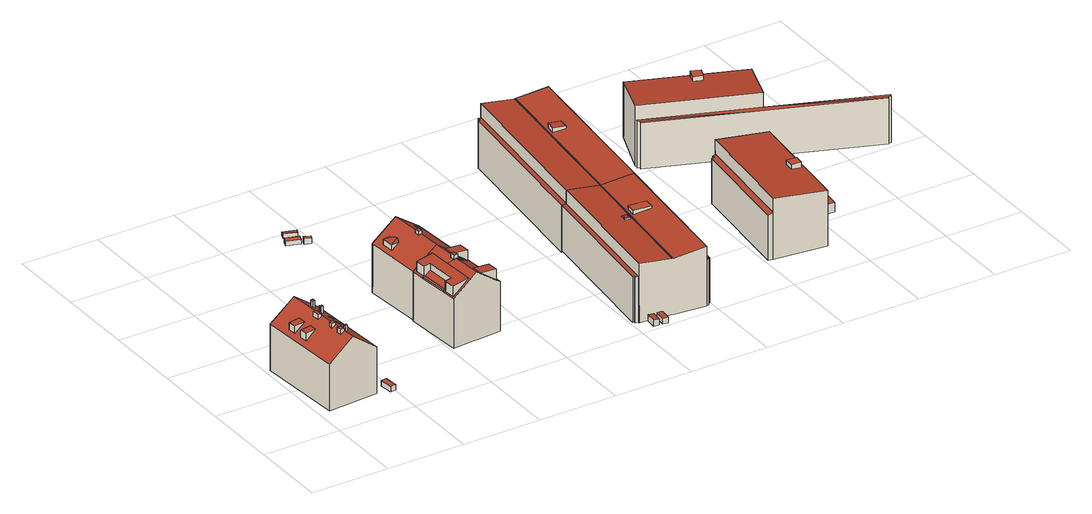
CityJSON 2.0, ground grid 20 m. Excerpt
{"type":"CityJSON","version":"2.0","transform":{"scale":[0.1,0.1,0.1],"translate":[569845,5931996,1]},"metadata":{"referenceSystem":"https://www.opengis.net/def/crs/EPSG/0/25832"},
"CityObjects":{
"building1":{"type":"Building","attributes":{"Grundfläche 2D":"288.828185","Grundhöhe NN":"2.258"},"children":["building1-1","building1-2","building1-3","building1-4","building1-5","building1-6","building1-7","building1-8","building1-9","building1-10"],"geometry":[{"type":"Solid","lod":"3","boundaries":[[[[0,1,2,3]],[[1,4,5,2]],[[0,3,6,7]],[[4,1,0,7,8]],[[5,4,8,9]],[[3,2,5,9,6]],[[8,7,6,9]]]],"semantics":{"surfaces":[{"type":"RoofSurface"},{"type":"WallSurface"},{"type":"GroundSurface"}],"values":[[0,0,1,1,1,1,2]]}}]},
"building1-1":{"type":"BuildingInstallation","parents":["building1"],"geometry":[{"type":"MultiSurface","lod":"3","boundaries":[[[10,11,12,13]],[[14,15,13,12]],[[10,13,15,16]],[[11,10,16,17]],[[17,14,12,11]]],"semantics":{"surfaces":[{"type":"RoofSurface"},{"type":"WallSurface"}],"values":[0,1,1,1,1]}}]},
"building1-2":{"type":"BuildingInstallation","parents":["building1"],"geometry":[{"type":"MultiSurface","lod":"3","boundaries":[[[18,19,20,21]],[[21,20,22,23]],[[18,21,23,24]],[[19,18,24,25]],[[20,19,25,22]]],"semantics":{"surfaces":[{"type":"RoofSurface"},{"type":"WallSurface"}],"values":[0,1,1,1,1]}}]},
"building1-3":{"type":"BuildingInstallation","parents":["building1"],"geometry":[{"type":"MultiSurface","lod":"3","boundaries":[[[26,27,28,29]],[[29,28,30,31]],[[31,32,26,29]],[[27,26,32,33]],[[33,30,28,27]]],"semantics":{"surfaces":[{"type":"RoofSurface"},{"type":"WallSurface"}],"values":[0,1,1,1,1]}}]},
"building1-4":{"type":"BuildingInstallation","parents":["building1"],"geometry":[{"type":"MultiSurface","lod":"3","boundaries":[[[34,35,36,37]],[[37,36,38,39]],[[37,39,34]],[[35,38,36]]],"semantics":{"surfaces":[{"type":"RoofSurface"},{"type":"WallSurface"}],"values":[0,1,1,1]}}]},
"building1-5":{"type":"BuildingInstallation","parents":["building1"],"geometry":[{"type":"MultiSurface","lod":"3","boundaries":[[[40,41,42,43]],[[44,45,41,40]],[[42,41,45]],[[44,40,43]]],"semantics":{"surfaces":[{"type":"RoofSurface"},{"type":"WallSurface"}],"values":[0,1,1,1]}}]},
"building1-6":{"type":"BuildingInstallation","parents":["building1"],"geometry":[{"type":"MultiSurface","lod":"3","boundaries":[[[46,47,48,49]],[[49,48,50,51]],[[46,49,51,52]],[[52,53,47,46]],[[53,50,48,47]]],"semantics":{"surfaces":[{"type":"RoofSurface"},{"type":"WallSurface"}],"values":[0,1,1,1,1]}}]},
"building1-7":{"type":"BuildingInstallation","parents":["building1"],"geometry":[{"type":"MultiSurface","lod":"3","boundaries":[[[54,55,56,57]],[[57,56,58,59]],[[54,57,59,60]],[[55,54,60,61]],[[56,55,61,58]]],"semantics":{"surfaces":[{"type":"RoofSurface"},{"type":"WallSurface"}],"values":[0,1,1,1,1]}}]},
"building1-8":{"type":"BuildingInstallation","parents":["building1"],"geometry":[{"type":"MultiSurface","lod":"3","boundaries":[[[62,63,64,65]],[[65,64,66,67]],[[67,68,62,65]],[[63,62,68,69]],[[69,66,64,63]]],"semantics":{"surfaces":[{"type":"RoofSurface"},{"type":"WallSurface"}],"values":[0,1,1,1,1]}}]},
"building1-9":{"type":"BuildingInstallation","parents":["building1"],"geometry":[{"type":"MultiSurface","lod":"3","boundaries":[[[70,71,72,73]],[[73,72,74,75]],[[70,73,75,76]],[[71,70,76,77]],[[72,71,77,74]]],"semantics":{"surfaces":[{"type":"RoofSurface"},{"type":"WallSurface"}],"values":[0,1,1,1,1]}}]},
"building1-10":{"type":"BuildingInstallation","parents":["building1"],"geometry":[{"type":"MultiSurface","lod":"3","boundaries":[[[78,79,80,81]],[[81,80,82,83]],[[78,81,83,84]],[[79,78,84,85]],[[80,79,85,82]]],"semantics":{"surfaces":[{"type":"RoofSurface"},{"type":"WallSurface"}],"values":[0,1,1,1,1]}}]},
"building2":{"type":"Building","attributes":{"Grundfläche 2D":"4.622602","Grundhöhe NN":"2.430"},"geometry":[{"type":"Solid","lod":"3","boundaries":[[[[86,87,88,89,90]],[[91,92,88,87]],[[92,93,89,88]],[[93,94,95,86,90,89]],[[95,91,87,86]],[[93,92,91,95,94]]]],"semantics":{"surfaces":[{"type":"RoofSurface"},{"type":"WallSurface"},{"type":"GroundSurface"}],"values":[[0,1,1,1,1,2]]}}]},
"building3":{"type":"Building","attributes":{"Grundfläche 2D":"194.957266","Grundhöhe NN":"2.051"},"children":["building3-1","building3-2","building3-3"],"geometry":[{"type":"Solid","lod":"3","boundaries":[[[[96,97,98,99,100,101,102,103,104,105,106,107,108]],[[109,110,111,112,113,114]],[[115,116,117,118]],[[119,120,121,122]],[[123,100,99,98,124,125,126,127,128,129]],[[108,107,130,131,132,133,134,135,136,124,98,97,96]],[[137,138,139,126,125,124,140,124,136,141],[142,143,122,121],[115,118,144,145]],[[146,147,110,109]],[[130,107,106]],[[101,100,123]],[[129,111,102,101,123]],[[110,147,103,102,111]],[[104,103,147,146]],[[146,109,114,105,104]],[[130,106,105,114,131]],[[128,112,111,129]],[[113,112,128,132]],[[132,131,114,113]],[[118,117,144]],[[145,116,115]],[[117,116,145,144]],[[121,120,142]],[[143,119,122]],[[120,119,143,142]],[[148,127,126,139,149,150]],[[133,132,128,127,148,151]],[[152,153,154,137,141,136,135,134,133,151,155]],[[139,138,137,154,149]],[[151,148,150,149,154,153,152,155]]]],"semantics":{"surfaces":[{"type":"RoofSurface"},{"type":"WallSurface"},{"type":"GroundSurface"}],"values":[[0,0,0,0,0,0,0,0,1,1,1,1,1,1,1,1,1,1,1,1,1,1,1,1,1,1,1,1,2]]}}]},
"building3-1":{"type":"BuildingInstallation","parents":["building3"],"geometry":[{"type":"MultiSurface","lod":"3","boundaries":[[[156,157,158,159,160]],[[161,162,160,159]],[[163,158,157,164]],[[163,161,159,158]],[[162,140,164,157,156,160]]],"semantics":{"surfaces":[{"type":"RoofSurface"},{"type":"WallSurface"}],"values":[0,1,1,1,1]}}]},
"building3-2":{"type":"BuildingInstallation","parents":["building3"],"geometry":[{"type":"MultiSurface","lod":"3","boundaries":[[[165,166,167,168,169]],[[170,167,166,165,171,125]],[[168,167,170,172]],[[173,169,168,172,124]],[[171,165,169,173]]],"semantics":{"surfaces":[{"type":"RoofSurface"},{"type":"WallSurface"}],"values":[0,1,1,1,1]}}]},
"building3-3":{"type":"BuildingInstallation","parents":["building3"],"geometry":[{"type":"MultiSurface","lod":"3","boundaries":[[[174,175,176,177]],[[178,179,174,177]],[[175,174,179,180]],[[180,181,176,175]],[[177,176,181,178]]],"semantics":{"surfaces":[{"type":"RoofSurface"},{"type":"WallSurface"}],"values":[0,1,1,1,1]}}]},
"building4":{"type":"Building","attributes":{"Grundfläche 2D":"196.757701","Grundhöhe NN":"2.286"},"children":["building4-1","building4-2"],"geometry":[{"type":"Solid","lod":"3","boundaries":[[[[182,183,184,185,186]],[[186,185,187]],[[188,183,182]],[[189,126,139,190,191,192]],[[127,126,189,192,191,193],[194,187,185,184,183,188,195,196]],[[196,195,182,186]],[[188,182,195]],[[186,187,194,196]],[[190,139,197,198]],[[193,191,190,198,199]],[[127,193,199,200]],[[139,126,127,200,201,197]],[[200,199,198,197,201]]]],"semantics":{"surfaces":[{"type":"RoofSurface"},{"type":"WallSurface"},{"type":"GroundSurface"}],"values":[[0,0,0,0,0,1,1,1,1,1,1,1,2]]}}]},
"building4-1":{"type":"BuildingInstallation","parents":["building4"],"geometry":[{"type":"MultiSurface","lod":"3","boundaries":[[[202,203,204,205,206,207]],[[208,209,210,203,202,207]],[[211,208,207,206]],[[205,204,203,210,212]],[[212,211,206,205]]],"semantics":{"surfaces":[{"type":"RoofSurface"},{"type":"WallSurface"}],"values":[0,1,1,1,1]}}]},
"building4-2":{"type":"BuildingInstallation","parents":["building4"],"geometry":[{"type":"MultiSurface","lod":"3","boundaries":[[[213,214,215,216,217]],[[218,214,213,219,220]],[[218,189,221,215,214]],[[222,223,216,215,221]],[[217,216,223,192]],[[192,219,213,217]]],"semantics":{"surfaces":[{"type":"RoofSurface"},{"type":"WallSurface"}],"values":[0,1,1,1,1,1]}}]},
"building5":{"type":"Building","attributes":{"Grundfläche 2D":"4.481703","Grundhöhe NN":"2.261"},"geometry":[{"type":"Solid","lod":"3","boundaries":[[[[224,225,226,227]],[[228,229,227,226]],[[229,230,224,227]],[[230,231,225,224]],[[231,228,226,225]],[[231,230,229,228]]]],"semantics":{"surfaces":[{"type":"RoofSurface"},{"type":"WallSurface"},{"type":"GroundSurface"}],"values":[[0,1,1,1,1,2]]}}]},
"building6":{"type":"Building","attributes":{"Grundfläche 2D":"4.381038","Grundhöhe NN":"2.388"},"geometry":[{"type":"Solid","lod":"3","boundaries":[[[[232,233,234]],[[235,233,232]],[[236,237,234,233]],[[237,238,232,234]],[[238,239,235,232]],[[239,236,233,235]],[[239,238,237,236]]]],"semantics":{"surfaces":[{"type":"RoofSurface"},{"type":"WallSurface"},{"type":"GroundSurface"}],"values":[[0,0,1,1,1,1,2]]}}]},
"building7":{"type":"Building","attributes":{"Grundfläche 2D":"1.555159","Grundhöhe NN":"2.190"},"geometry":[{"type":"Solid","lod":"3","boundaries":[[[[240,241,242,243]],[[244,245,243,242]],[[245,246,240,243]],[[246,247,241,240]],[[247,244,242,241]],[[247,246,245,244]]]],"semantics":{"surfaces":[{"type":"RoofSurface"},{"type":"WallSurface"},{"type":"GroundSurface"}],"values":[[0,1,1,1,1,2]]}}]},
"building8":{"type":"Building","attributes":{"Grundfläche 2D":"705.474943","Grundhöhe NN":"2.095"},"children":["building8-1"],"geometry":[{"type":"Solid","lod":"3","boundaries":[[[[248,249,250,251]],[[252,253,254,255,256],[257,258,259,260]],[[252,261,262,253]],[[263,264,262,261,265,266,267]],[[268,269,270,271]],[[272,273,274,275]],[[276,277,278,279,280,281]],[[282,283,284,285,286,287]],[[260,259,251,250]],[[248,251,259,258]],[[258,257,249,248]],[[250,249,257,260]],[[269,268,288,289]],[[289,290,270,269]],[[288,268,271,291]],[[256,255,254,292,293,285,284]],[[261,252,256,284,294,295,265]],[[265,295,279]],[[296,267,266,265,279,278,297]],[[267,296,291,271,270,290,298,275,274,299,300,301,292,254,253,262,264,263]],[[273,272,302,303]],[[303,299,274,273]],[[302,272,275,298]],[[295,304,280,279]],[[281,280,304,305]],[[276,281,305,306]],[[277,276,306,307]],[[278,277,307,297]],[[284,283,308,294]],[[286,285,293,309]],[[287,286,309,310]],[[282,287,310,311]],[[283,282,311,308]],[[294,308,311,310,309,293,292,301,300,299,303,302,298,290,289,288,291,296,297,307,306,305,304,295]]]],"semantics":{"surfaces":[{"type":"RoofSurface"},{"type":"WallSurface"},{"type":"GroundSurface"}],"values":[[0,0,0,0,0,0,0,0,1,1,1,1,1,1,1,1,1,1,1,1,1,1,1,1,1,1,1,1,1,1,1,1,1,2]]}}]},
"building8-1":{"type":"BuildingInstallation","parents":["building8"],"geometry":[{"type":"MultiSurface","lod":"3","boundaries":[[[312,313,314]],[[312,315,313]],[[315,316,317,313]],[[318,312,314,319]],[[318,319,317]],[[316,318,317]],[[315,312,318,316]],[[320,321,314,313]],[[319,314,321,322]],[[322,323,317,319]],[[313,317,323,320]]],"semantics":{"surfaces":[{"type":"RoofSurface"},{"type":"WallSurface"}],"values":[0,0,0,0,0,0,0,1,1,1,1]}}]},
"building9":{"type":"Building","attributes":{"Grundfläche 2D":"822.458132","Grundhöhe NN":"1.668"},"children":["building9-1"],"geometry":[{"type":"Solid","lod":"3","boundaries":[[[[324,265,261,325]],[[261,252,326,325]],[[256,327,328,326,252]],[[329,330,331,332,280,279]],[[283,333,334,335,336,284]],[[329,279,265,324,337,338]],[[256,252,261,265,279,339,340,284]],[[341,328,327,256,284,336,342]],[[343,337,324,325,326,328,341,344]],[[330,329,338,345]],[[331,330,345,346]],[[332,331,346,347]],[[280,332,347,348]],[[279,280,348,339]],[[333,283,349,350]],[[334,333,350,351]],[[335,334,351,352]],[[336,335,352,342]],[[283,284,340,349]],[[343,344,341,342,352,351,350,349,340,339,348,347,346,345,338,337]]]],"semantics":{"surfaces":[{"type":"RoofSurface"},{"type":"WallSurface"},{"type":"GroundSurface"}],"values":[[0,0,0,0,0,1,1,1,1,1,1,1,1,1,1,1,1,1,1,2]]}}]},
"building9-1":{"type":"BuildingInstallation","parents":["building9"],"geometry":[{"type":"MultiSurface","lod":"3","boundaries":[[[353,354,355,356]],[[356,355,357,358]],[[353,356,358,359]],[[354,353,359,360]],[[355,354,360,357]]],"semantics":{"surfaces":[{"type":"RoofSurface"},{"type":"WallSurface"}],"values":[0,1,1,1,1]}}]},
"building10":{"type":"Building","attributes":{"Grundfläche 2D":"428.372782","Grundhöhe NN":"2.004"},"children":["building10-1","building10-2"],"geometry":[{"type":"Solid","lod":"3","boundaries":[[[[361,362,363,364]],[[365,366,367,368,369,370]],[[369,364,363,371,372,370]],[[364,369,373,374,361]],[[361,374,375,362]],[[363,362,375,371]],[[365,370,372,376]],[[366,365,376,377]],[[367,366,377,378]],[[368,367,378,379]],[[369,368,379,373]],[[375,374,373,379,378,377,376,372,371]]]],"semantics":{"surfaces":[{"type":"RoofSurface"},{"type":"WallSurface"},{"type":"GroundSurface"}],"values":[[0,0,1,1,1,1,1,1,1,1,1,2]]}}]},
"building10-1":{"type":"BuildingInstallation","parents":["building10"],"geometry":[{"type":"MultiSurface","lod":"3","boundaries":[[[380,381,382,383]],[[383,382,384,385]],[[380,383,385,386]],[[386,387,381,380]],[[387,384,382,381]]],"semantics":{"surfaces":[{"type":"RoofSurface"},{"type":"WallSurface"}],"values":[0,1,1,1,1]}}]},
"building10-2":{"type":"BuildingInstallation","parents":["building10"],"geometry":[{"type":"MultiSurface","lod":"3","boundaries":[[[388,389,390,391]],[[392,393,391,390]],[[393,394,388,391]],[[394,395,389,388]],[[395,392,390,389]],[[395,394,393,392]]],"semantics":{"surfaces":[{"type":"RoofSurface"},{"type":"WallSurface"},{"type":"OuterCeilingSurface"}],"values":[0,1,1,1,1,2]}}]},
"building11":{"type":"Building","attributes":{"Grundfläche 2D":"42.121109","Grundhöhe NN":"2.086"},"geometry":[{"type":"Solid","lod":"3","boundaries":[[[[396,397,398,399]],[[400,401,399,398]],[[401,402,396,399]],[[402,403,397,396]],[[403,400,398,397]],[[403,402,401,400]]]],"semantics":{"surfaces":[{"type":"RoofSurface"},{"type":"WallSurface"},{"type":"GroundSurface"}],"values":[[0,1,1,1,1,2]]}}]},
"building12":{"type":"Building","attributes":{"Grundfläche 2D":"4.642044","Grundhöhe NN":"2.144"},"geometry":[{"type":"Solid","lod":"3","boundaries":[[[[404,405,406,407]],[[404,408,409]],[[404,409,405]],[[407,406,410,411]],[[408,404,407,411,412]],[[409,408,412,413]],[[410,406,405,409,413]],[[411,410,413,412]]]],"semantics":{"surfaces":[{"type":"RoofSurface"},{"type":"WallSurface"},{"type":"GroundSurface"}],"values":[[0,0,0,1,1,1,1,2]]}}]},
"building13":{"type":"Building","attributes":{"Grundfläche 2D":"4.497089","Grundhöhe NN":"2.129"},"geometry":[{"type":"Solid","lod":"3","boundaries":[[[[414,415,416]],[[417,415,418]],[[414,418,415]],[[414,416,419]],[[418,414,419,420]],[[419,416,415,421,422]],[[420,419,422,423]],[[417,418,420,423,424]],[[415,417,424,421]],[[422,421,424,423]]]],"semantics":{"surfaces":[{"type":"RoofSurface"},{"type":"WallSurface"},{"type":"GroundSurface"}],"values":[[0,0,0,0,0,1,1,1,1,2]]}}]},
"building14":{"type":"Building","attributes":{"Grundfläche 2D":"43.539384","Grundhöhe NN":"1.937"},"geometry":[{"type":"Solid","lod":"3","boundaries":[[[[425,426,427,428]],[[429,430,428,427]],[[430,431,425,428]],[[431,432,426,425]],[[432,429,427,426]],[[432,431,430,429]]]],"semantics":{"surfaces":[{"type":"RoofSurface"},{"type":"WallSurface"},{"type":"GroundSurface"}],"values":[[0,1,1,1,1,2]]}}]},
"building15":{"type":"Building","attributes":{"Grundfläche 2D":"466.248112","Grundhöhe NN":"1.979"},"children":["building15-1"],"geometry":[{"type":"Solid","lod":"3","boundaries":[[[[433,434,435,436,437]],[[438,439,440,441]],[[438,441,442,443]],[[444,441,440]],[[445,443,442]],[[445,446,447,443]],[[448,449,450]],[[448,450,451]],[[448,451,452]],[[439,438,453,454]],[[440,439,454,455]],[[444,440,455,456]],[[448,452,457,458,442,441,444,456,459,449]],[[445,442,458,460]],[[446,445,460,461]],[[447,446,461,462]],[[463,443,447,462]],[[450,449,459,464]],[[451,450,464,465]],[[452,451,465,457]],[[433,443,463,466,434]],[[435,434,466,467]],[[436,435,467,468]],[[433,437,436,468,453,438,443]],[[465,464,459,456,455,454,453,468,467,466,463,462,461,460,458,457]]]],"semantics":{"surfaces":[{"type":"RoofSurface"},{"type":"WallSurface"},{"type":"GroundSurface"}],"values":[[0,0,0,0,0,0,0,0,0,1,1,1,1,1,1,1,1,1,1,1,1,1,1,1,2]]}}]},
"building15-1":{"type":"BuildingInstallation","parents":["building15"],"geometry":[{"type":"MultiSurface","lod":"3","boundaries":[[[469,470,471,472]],[[472,471,473,474]],[[469,472,474,475]],[[475,476,470,469]],[[476,473,471,470]]],"semantics":{"surfaces":[{"type":"RoofSurface"},{"type":"WallSurface"}],"values":[0,1,1,1,1]}}]}
},
"vertices":[
[23,75,133],[88,80,182],[73,301,182],[8,297,133],[153,84,133],[138,306,133],[8,297,13],[23,75,13],[153,84,13],[138,306,13],
[83,146,188],[82,156,188],[74,156,188],[74,146,188],[74,156,175],[74,146,175],[83,146,181],[82,156,181],
[98,121,188],[98,126,188],[92,126,188],[92,120,188],[92,126,177],[92,120,177],[98,121,172],[98,126,172],
[77,196,187],[76,215,187],[68,215,187],[70,196,187],[68,215,174],[70,196,174],[77,196,180],[76,215,180],
[54,181,162],[53,201,162],[25,199,160],[27,179,160],[25,199,141],[27,179,141],
[22,241,160],[24,221,160],[51,222,162],[50,243,162],[22,241,141],[24,221,141],
[99,230,181],[105,231,181],[105,238,181],[99,237,181],[105,238,161],[99,237,166],[99,230,166],[105,231,161],
[125,216,148],[125,224,148],[113,223,157],[113,215,157],[113,223,156],[113,215,156],[125,216,147],[125,224,147],
[85,113,188],[84,126,188],[75,125,188],[76,112,188],[75,125,175],[76,112,175],[85,113,181],[84,126,181],
[127,188,148],[127,196,148],[114,195,157],[115,188,157],[114,195,156],[115,188,156],[127,188,147],[127,196,147],
[96,268,181],[96,261,181],[102,262,181],[102,269,181],[102,262,162],[102,269,162],[96,268,167],[96,261,167],
[193,107,28],[179,106,28],[182,73,28],[196,74,28],[195,75,28],[179,106,14],[182,73,14],[196,74,14],[195,75,14],[193,107,14],
[451,189,173],[448,233,173],[447,254,173],[443,307,173],[443,310,173],[400,307,167],[402,279,167],[418,280,169],[423,200,169],[407,199,167],[409,170,167],[452,173,173],[452,177,173],[410,199,142],[404,279,142],[402,279,142],[398,278,142],[404,199,142],[407,199,142],[480,284,173],[522,287,168],[520,315,168],[478,312,173],[530,181,168],[528,209,168],[485,206,173],[487,178,173],[400,307,141],[465,245,186],[464,260,186],[460,319,186],[396,315,138],[398,278,138],[402,279,141],[409,170,140],[407,199,140],[404,199,138],[406,164,138],[457,167,176],[460,168,178],[470,168,186],[535,173,138],[527,287,138],[525,324,138],[484,258,171],[525,172,145],[528,209,141],[530,181,141],[520,315,141],[522,287,141],[423,200,152],[418,280,152],[396,315,11],[525,324,11],[460,319,11],[406,164,11],[470,168,11],[525,172,11],[535,173,11],[460,168,11],
[484,258,172],[472,257,181],[473,246,181],[485,247,172],[485,258,172],[485,247,171],[485,258,171],[473,246,180],[472,257,180],
[468,260,193],[464,260,193],[459,259,193],[459,245,194],[469,246,194],[459,259,182],[468,260,183],[459,245,182],[469,246,183],
[495,280,163],[496,269,163],[509,270,153],[508,281,153],[508,281,152],[495,280,162],[496,269,162],[509,270,152],
[399,408,160],[422,422,164],[422,427,163],[421,430,163],[397,441,160],[415,443,160],[418,409,160],[456,379,186],[514,476,139],[449,471,186],[455,391,186],[385,467,139],[408,442,154],[399,408,145],[397,441,146],[525,324,13],[514,476,13],[385,467,13],[396,315,13],[460,319,13],
[490,442,159],[499,442,152],[498,453,152],[498,454,152],[486,453,161],[487,441,161],[487,441,160],[490,442,158],[499,442,151],[486,453,160],[498,454,151],
[450,391,193],[451,379,193],[459,379,193],[458,391,193],[455,391,193],[451,379,182],[450,391,183],[451,386,183],[459,379,184],[458,388,184],[458,391,184],
[333,745,24],[367,733,24],[371,745,26],[337,757,26],[371,745,13],[337,757,13],[333,745,13],[367,733,13],
[349,786,24],[376,763,25],[381,775,24],[345,774,25],[376,763,14],[381,775,14],[349,786,14],[345,774,14],
[388,723,27],[391,732,27],[375,738,27],[372,729,27],[375,738,12],[372,729,12],[388,723,12],[391,732,12],
[931,265,166],[928,240,166],[974,235,166],[976,260,166],[938,390,155],[900,29,155],[982,20,164],[982,22,164],[1020,381,164],[928,240,155],[931,265,156],[976,260,160],[974,235,160],[935,390,155],[897,29,155],[859,33,159],[872,32,158],[853,399,164],[816,47,164],[815,38,164],[834,8,27],[848,7,26],[851,34,26],[836,36,27],[856,5,26],[869,3,27],[872,32,27],[859,33,26],[809,48,128],[808,42,128],[815,41,129],[853,399,129],[841,400,127],[804,48,127],[995,28,127],[1033,380,127],[1020,381,130],[982,22,130],[988,22,129],[989,29,129],[834,8,11],[848,7,11],[851,34,11],[836,36,11],[982,20,11],[982,22,11],[1020,381,11],[853,399,11],[815,38,11],[815,41,11],[859,33,11],[872,32,11],[897,29,11],[900,29,11],[856,5,11],[869,3,11],[841,400,11],[804,48,11],[809,48,11],[808,42,11],[1033,380,11],[988,22,11],[989,29,11],[995,28,11],
[911,240,161],[912,226,159],[914,242,158],[910,229,161],[900,230,161],[898,228,159],[901,241,161],[899,243,158],[912,226,155],[914,242,155],[899,243,157],[898,228,157],
[898,824,164],[980,815,155],[983,815,155],[1065,804,164],[1065,806,164],[898,822,128],[891,823,128],[890,815,128],[885,815,127],[1077,796,127],[1070,797,129],[1071,803,129],[1065,804,130],[898,824,7],[898,822,7],[853,399,7],[1020,381,7],[1065,806,7],[1065,804,7],[980,815,7],[983,815,7],[891,823,7],[890,815,7],[885,815,7],[841,400,7],[1033,380,7],[1077,796,7],[1070,797,7],[1071,803,7],
[974,665,168],[971,641,168],[1004,637,165],[1006,662,165],[1004,637,159],[1006,662,159],[974,665,156],[971,641,156],
[1353,102,152],[1384,392,152],[1250,406,166],[1219,116,166],[1242,404,128],[1242,397,128],[1236,398,126],[1207,118,126],[1219,116,130],[1250,403,130],[1250,406,10],[1250,403,10],[1219,116,10],[1353,102,10],[1384,392,10],[1242,404,10],[1242,397,10],[1236,398,10],[1207,118,10],
[1335,246,166],[1332,221,166],[1358,219,166],[1361,243,166],[1358,219,152],[1361,243,152],[1335,246,155],[1332,221,155],
[1367,178,38],[1372,218,38],[1365,219,38],[1361,178,38],[1365,219,36],[1361,178,36],[1367,178,36],[1372,218,36],
[1446,218,35],[1455,308,35],[1408,313,35],[1399,223,35],[1408,313,11],[1399,223,11],[1446,218,11],[1455,308,11],
[1419,315,29],[1422,346,29],[1412,347,26],[1410,316,26],[1424,314,23],[1427,345,23],[1412,347,11],[1410,316,11],[1424,314,11],[1427,345,11],
[1445,313,29],[1439,313,23],[1445,312,29],[1442,344,23],[1447,343,29],[1454,312,26],[1456,342,26],[1439,313,11],[1454,312,11],[1456,342,11],[1442,344,11],
[1403,717,34],[1420,762,34],[1336,795,34],[1319,750,34],[1336,795,9],[1319,750,9],[1403,717,9],[1420,762,9],
[1452,524,166],[1500,648,151],[1229,753,151],[1181,629,166],[1184,628,166],[1184,628,129],[1181,621,129],[1187,618,129],[1417,523,128],[1710,410,128],[1452,524,129],[1185,613,128],[1712,414,129],[1718,412,129],[1721,420,129],[1430,518,38],[1417,523,33],[1411,508,33],[1439,497,33],[1445,512,33],[1184,628,10],[1181,621,10],[1187,618,10],[1185,613,10],[1445,512,10],[1710,410,10],[1417,523,10],[1712,414,10],[1718,412,10],[1721,420,10],[1452,524,10],[1411,508,10],[1439,497,10],[1500,648,10],[1229,753,10],[1181,629,10],
[1367,693,166],[1357,668,166],[1380,659,166],[1390,684,166],[1380,659,154],[1390,684,151],[1367,693,151],[1357,668,154]
]}
